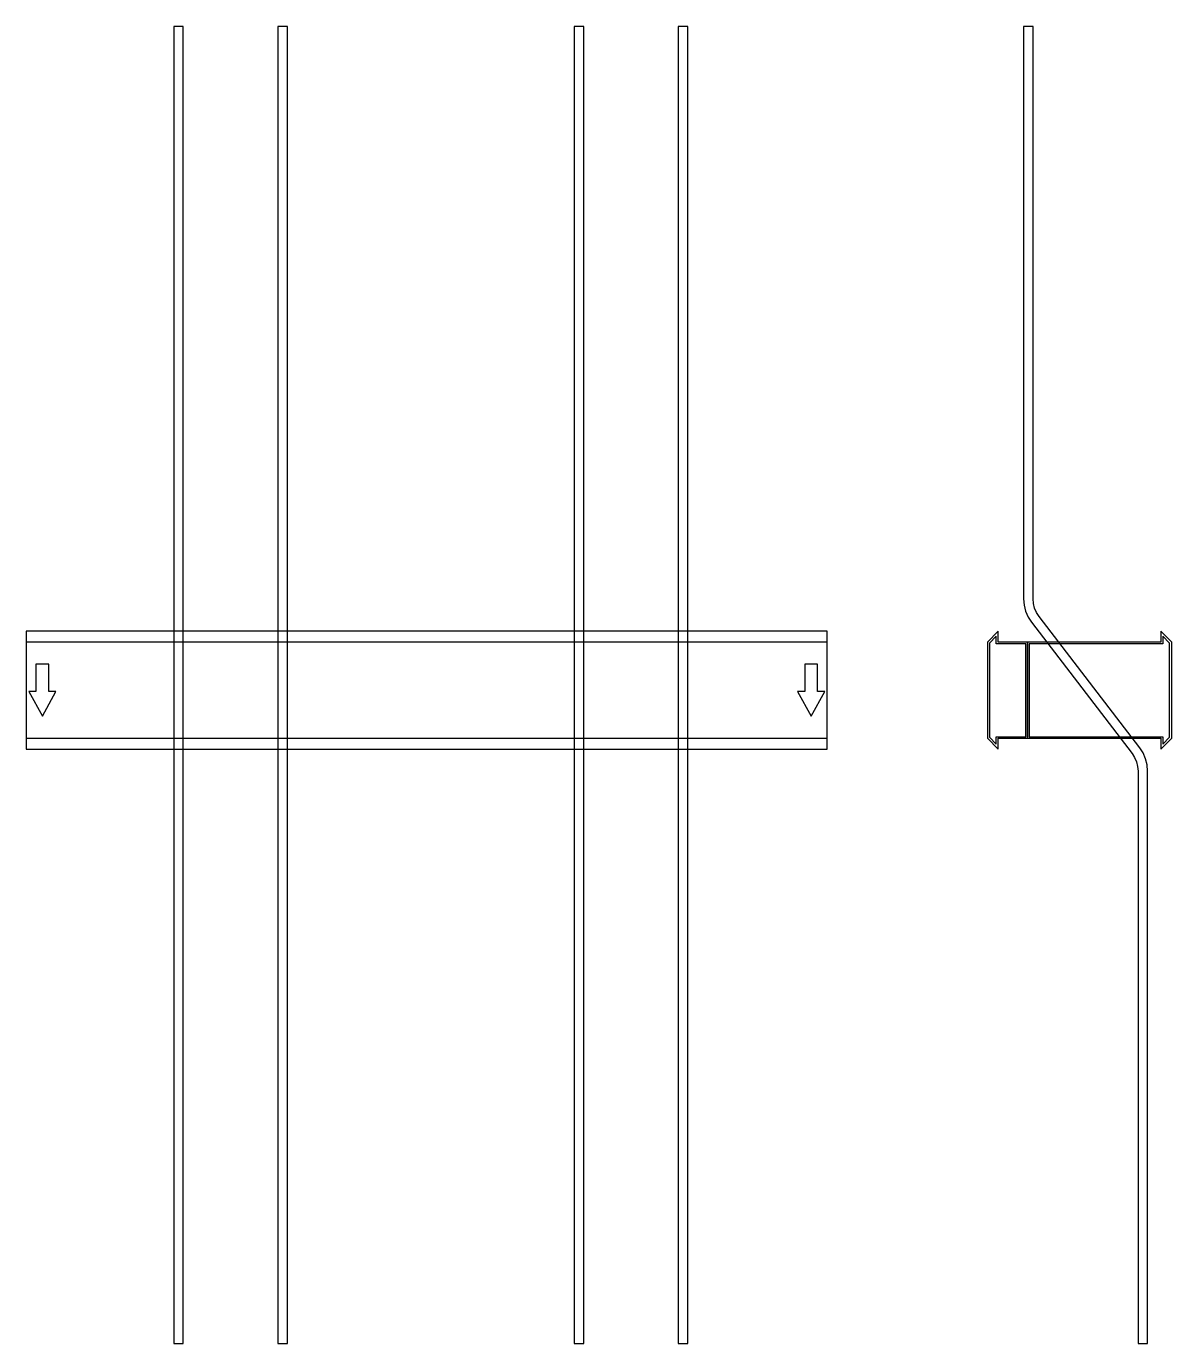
# Model space of a CAD drawing. Extents: x 0 to 1430, y -815 to 828.
import ezdxf

# ---------------------------------------------------------------- set-up
doc = ezdxf.new("R2010")
doc.units = 0
doc.layers.add('Halfen', color=7, linetype='CONTINUOUS')

msp = doc.modelspace()

# ---------------------------------------------------------------- linework, layer by layer
at = {"layer": 'Halfen', "color": 7}
for points in [[(196, -815.455), (196, 828.419), (184, 828.419), (184, -815.455)], [(326, -815.455), (326, 828.419), (314, 828.419), (314, -815.455)], [(696, -815.455), (696, 828.419), (684, 828.419), (684, -815.455)], [(826, -815.455), (826, 828.419), (814, 828.419), (814, -815.455)], [(1400, -815.455), (1400, -100.956), (1399.359, -93.137), (1397.453, -85.527), (1394.332, -78.329), (1390.081, -71.735), (1264.439, 92.004), (1261.251, 96.949), (1258.911, 102.348), (1257.481, 108.055), (1257, 113.919), (1257, 167.419), (1257, 828.419), (1245, 828.419), (1245, 167.419), (1245, 113.919), (1245.641, 106.101), (1247.547, 98.49), (1250.668, 91.292), (1254.919, 84.699), (1380.561, -79.04), (1383.749, -83.986), (1386.089, -89.384), (1387.519, -95.092), (1388, -100.956), (1388, -815.455)], [(0, -73.5), (1000, -73.5), (1000, 73.5), (0, 73.5)], [(1250, -60), (1250, 60), (1213.5, 60), (1213.5, 73.5), (1200, 60), (1200, -60), (1213.5, -73.5), (1213.5, -60)], [(1248, -58), (1248, 58), (1211, 58), (1211, 67.25), (1202.5, 58.75), (1202.5, -58.75), (1211, -67.25), (1211, -58)], [(1430, -60), (1430, 60), (1416.5, 73.5), (1416.5, 60), (1250, 60), (1250, -60), (1416.5, -60), (1416.5, -73.5)], [(1427.5, -58.75), (1427.5, 58.75), (1419, 67.25), (1419, 58), (1252, 58), (1252, -58), (1419, -58), (1419, -67.25)], [(0, -60), (1000, -60), (1000, 60), (0, 60)], [(20, -32.5), (37, -1.5), (28, -1.5), (28, 32.5), (12, 32.5), (12, -1.5), (3, -1.5)], [(980, -32.5), (997, -1.5), (988, -1.5), (988, 32.5), (972, 32.5), (972, -1.5), (963, -1.5)]]:
    msp.add_lwpolyline(points, close=True, dxfattribs=at)

doc.saveas('drawing.dxf')
